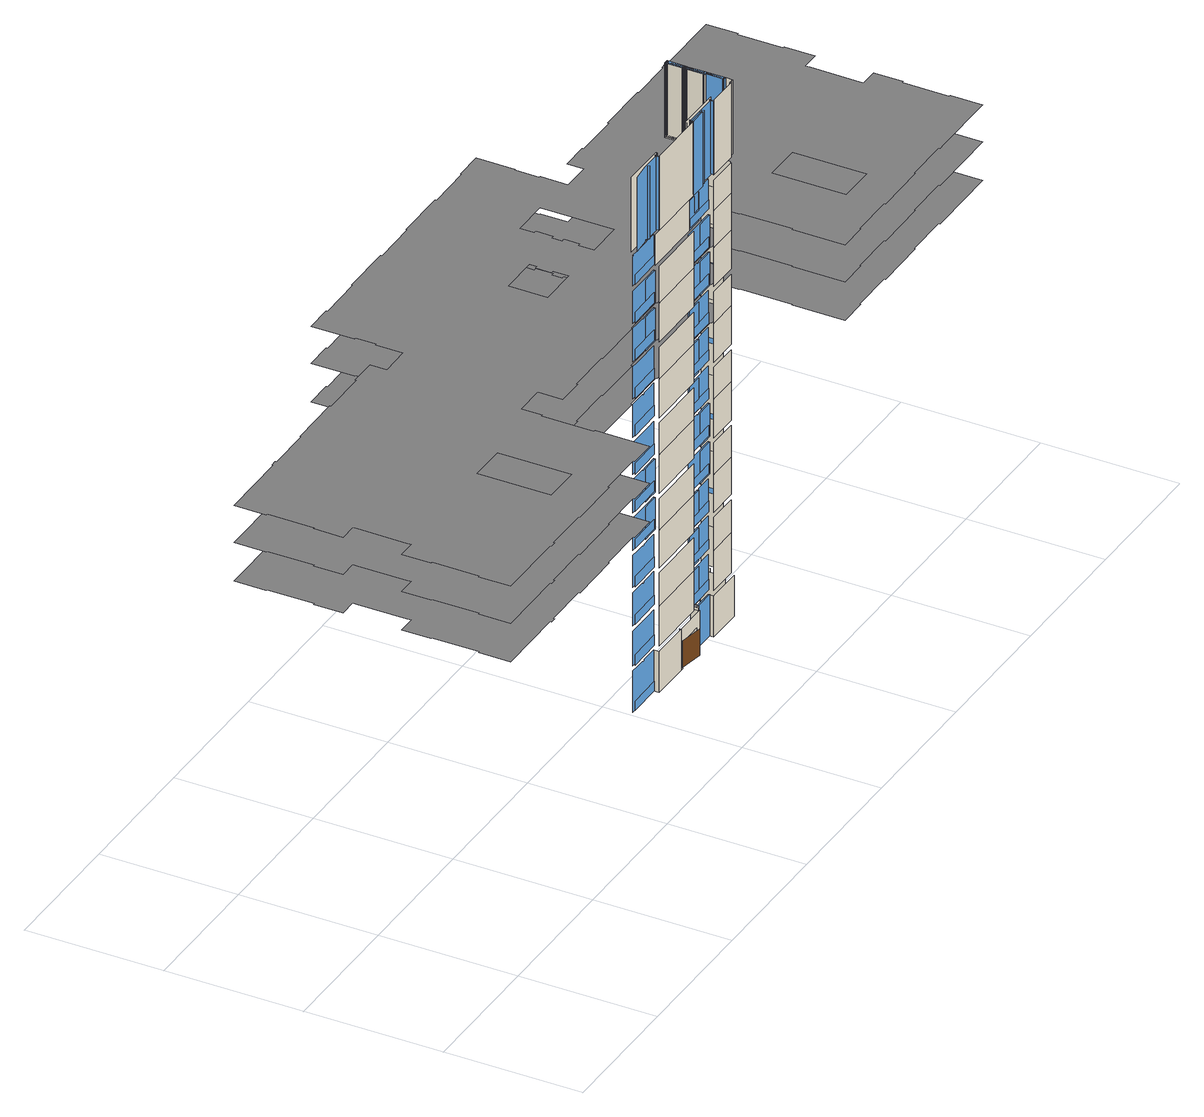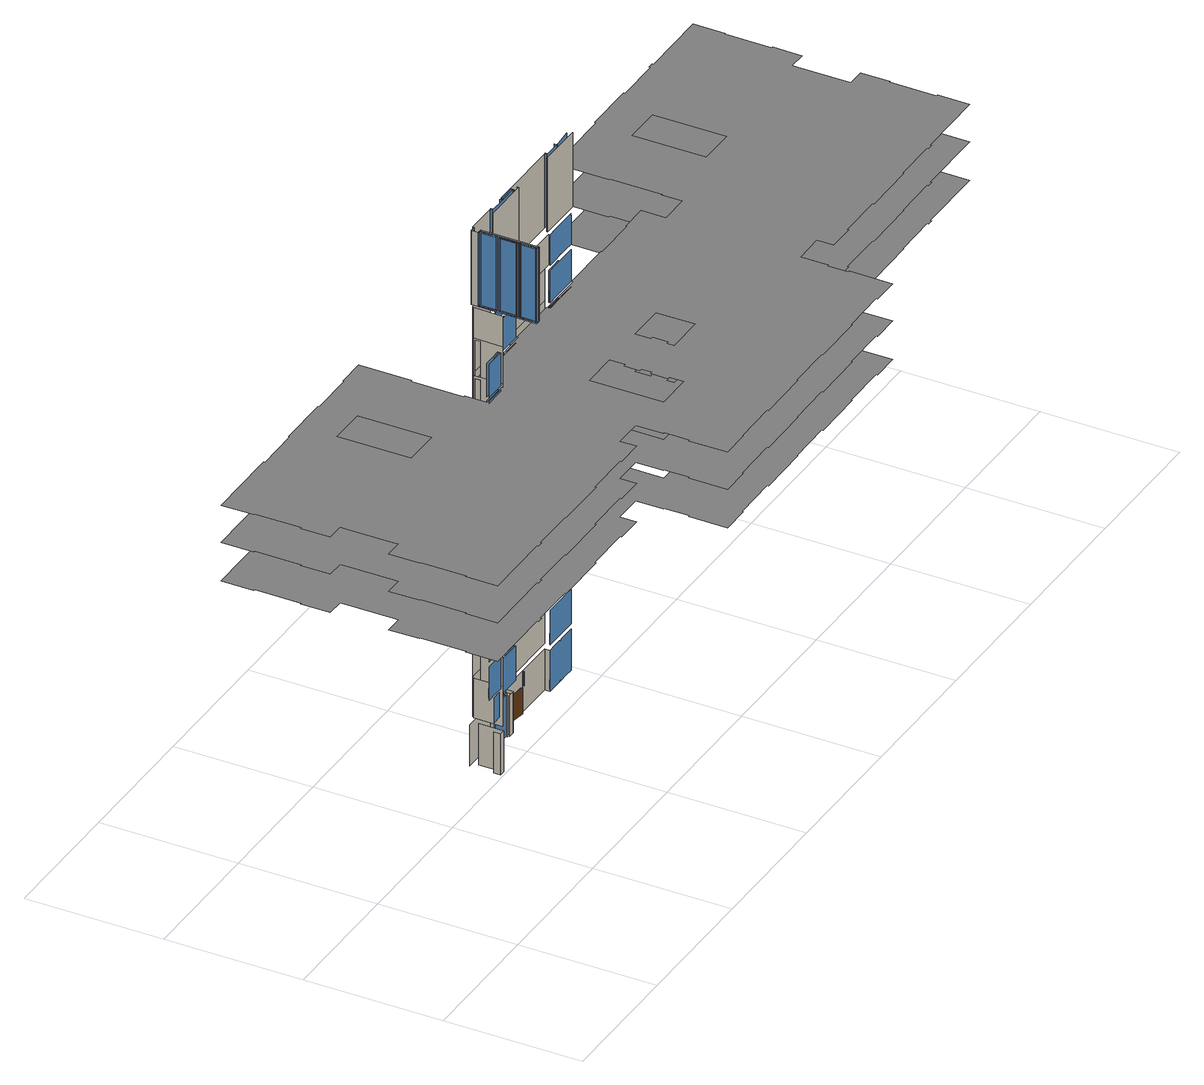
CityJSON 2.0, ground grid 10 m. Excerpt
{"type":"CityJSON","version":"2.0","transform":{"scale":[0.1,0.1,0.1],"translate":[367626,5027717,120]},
"CityObjects":{
"building1":{"type":"Building","attributes":{"name":"GLENGARRY HOUSE"},"geometry":[{"type":"MultiSurface","lod":"3","boundaries":[[[0,1,2,3,4,5,6,7,8,9,10,11]],[[12,13,14,15]],[[16,17,18,19]],[[20,21,22,23]],[[24,25,26,27]],[[28,29,30,31]],[[32,33,34,35]],[[36,37,38,39]],[[40,41,42,43]],[[44,45,46,47]],[[48,49,50,51]],[[52,53,54,55]],[[56,57,58,59]],[[4,9,60,61]],[[62,63,64,65,66,67,68,69,70,71,72,73,74,75,76,77,78,79,80,81,82,83,84,85]],[[86,87,88,89,90,91,92,93,94,95,96,97,98,99,100,101]],[[102,103,104,105,106,107,108,109,110,111,112,113,114,115,116,117,118,119,120,121,122,123,124,125]],[[126,127,128,129,130,131,132,133,134,135,136,137,138,139,140,141,142,143,144,145,146,147,148,149]],[[150,151,152,153,154,155,156,157,158,159,160,161,162,163,164,165,166,167,168,169]],[[170,171,172,173,174,175,176,177,178,179,180,181,182,183,184,185,186,187,188,189]],[[190,191,192,193,194,195,196,197,198,199,200,201,202,203,204,205,206,207,208,209,210,211,212,213]],[[214,215,216,217,218,219,220,221,222,223,224,225,226,227,228,229]],[[230,231,232,233,234,235,236,237,238,239,240,241,242,243,244,245]],[[246,247,248,249,250,251,252,253,254,255,256,257,258,259,260,261,262,263,264,265,266,267,268,269]],[[270,271,272,273,274,275,276,277,278,279,280,281,282,283,284,285]],[[286,287,288,289,290,291,292,293,294,295,296,297,298,299,300,301,302,301,303,304,303,305,306,307,308,309,310,311]],[[9,4,312,61,60,313]],[[314,315,316,317]],[[318,319,320,321,322,323,324,325,326,30,29,327,328,329,330,331,332]],[[333,334,335,336,337,338,339,340,341,342,34,33,343,344,345,346,347,348]],[[349,350,351,352,353,354,355,356,357,358,50,49,359,360,361,362,363,364]],[[365,366,367,368,369,370,369,54,53,371,372,373,374,375]],[[376,377,378,379]],[[8,7,380,381]],[[382,383,70,75]],[[8,6,384,385]],[[386,387,388,389,390,391,392,393,394,395,396,397,398,399,400,401,402,403,404,405,406,407,408,409,410,411,412,413,414,415,416,417,418,419,420,421,422,423,424,425,426,427,428,429,430,431,432,433,434,435,436,437,438,439,440,441,442,443,444,445,446,447,448,449,450,451,452,453,454,455,456,457,458,459,460,461,462,463,464,465,466,467,468,469,470,471,472,473,474,475,476,477,478,479,480,481,482,483,484,485,486,487,488,489,490,491,492,493,494,495,496,497,498,499,500,501,502,503,504,505,506,507,508,509,510,511,512],[513,514,515,516],[517,518,519,520],[521,522,523,524,525,526,527,528],[529,530,531,532,533,534,535,536,537,538,539,540]],[[541,542,543,544,545,546,547,548,549,550,551,552,553,554,555,556,557,558,559,560,561,562,563,564,565,566,567,568,569,570,571,572,573,574,575,576,577,578,579,580,581,582,583,584,585,586,587,588,589,590,591,592,593,594,595,596,597,598,599,600,601,602,603,604,605,606,607,608,609,610,611,612,613,614,615,616,617,618,619,620,621,622,623,624,625,626,627,628,629,630,631,632,633,634,635,636,637,638,639,640,641,642,643,644,645,646,647,648,649,650,651,652,653,654,655,656,657,658,659,660,661,662,663,664,665,666,667],[668,669,670,671],[672,673,674,675],[676,677,678,679,680,681,682,683],[684,685,686,687,688,689,690,691,692,693,694,695]],[[696,697,698,699,700,701,702,703,704,705,706,707,708,709,710,711,712,713,714,715,716,717,718,719,720,721,722,723,724,725,726,727,728,729,730,731,732,733,734,735,736,737,738,739,740,741,742,743,744,745,746,747,748,749,750,751,752,753,754,755,756,757,758,759,760,761,762,763,764,765,766,767,768,769,770,771,772,773,774,775,776,777,778,779,780,781,782,783,784,785,786,787,788,789,790,791,792,793,794,795,796,797,798,799,800,801,802,803,804,805,806,807,808,809,810,811,812,813,814,815,816,817,818,819,820,821,822],[823,824,825,826],[827,828,829,830],[831,832,833,834,835,836,837,838],[839,840,841,842,843,844,845,846,847,848,849,850]],[[851,852,314,317]],[[853,854,383,382]],[[855,856,857,858]],[[859,860,861,862]],[[863,864,865,866]],[[867,868,869,870]],[[871,872,873,874]],[[875,381,876,877]],[[856,878,879,857]],[[860,880,881,861]],[[864,882,883,865]],[[868,884,885,869]],[[872,886,887,873]],[[888,889,890,891]],[[892,893,894,853]],[[895,896,854,853,897,898,899,900]],[[901,902,903,904]],[[905,906,907,908]],[[909,877,876,910]],[[911,912,910,876,913,914]],[[915,916,917,912]],[[912,911,913,876]],[[918,914,910,919]],[[920,921,922,923,922,924,925,926,927,928,929,930,931,888,927,932,933]],[[934,935,936,937,938,939,940,939,938,937,941,942,943,944]],[[945,946,947,948,949,950,951,952,953,954,955,956,957,958,959,960,955,961,962]],[[963,964,965,966,967,968,969,970,971,972,973,974,973,972,971,975]],[[976,977,978,979,980,981,982,983,984,985,986,985,984,983,987]],[[988,989,990,991,992,993,994,995,996,997,998,999,1000,1001,1002,997,996,1003]],[[1004,1005,1006,1007,1008,1009,1010,1011,1012,1013,1014,1013,1012,1011,1015]],[[913,876,1016,1017,1018,877]],[[1019,1020,1021,1022]],[[1023,1024,1025,1026]],[[1027,1028,1029,1030]],[[1031,1032,1016,1017]],[[1033,1034,1035,1036]],[[1032,1031,918,1017,1016,919]],[[915,1037,1031,1038,1039,1040,1041,1042,1043,1032,912,911]],[[1034,1033,1044,1045]],[[937,1046,1047,938]],[[954,1048,1049,955]],[[971,1050,1051,972]],[[1052,1053,1054,1055]],[[1056,1057,1058,1059]],[[983,1060,1061,984]],[[996,1062,1063,997]],[[1011,1064,1065,1012]],[[1066,1067,1068,1069]],[[1070,1071,1072,1073]],[[926,1074,1075,927]],[[1038,1043,1076,1077]],[[1078,1079,1080,1081,1082,1083,1084,1085,1086,1087,1088,1089,1090,1091,1092,1093]],[[1094,1095,1096,1097,1098,1099,1100,1101,1102,1103,1104,1105,1106,1107,1108,1109,1110,1111,1112,1113]],[[1114,1115,1116,1117,1118,1119,1120,1121,1122,1123,1124,1125,1126,1127,1128,1129,1130,1131,1132,1133]],[[1134,1135,1136,1137,1138,1139,1140,1141,1142,1143,1144,1145,1146,1147,1148,1149]],[[1150,1151,1152,1153,1154,1155,1156,1157,1158,1159,1160,1161,1162,1163,1164,1165]],[[1166,1167,1168,1169,1170,1171,1172,1173,1174,1175,1176,1177,1178,1179,1180,1181,1182,1183,1184,1185,1186,1187,1188,1189]],[[1190,1191,1192,1193,1194,1195,1196,1197,1198,1199,1200,1201,1202,1203,1204,1205,1206,1207,1208,1209,1210,1211,1212,1213]],[[1214,1215,1216,1217,1218,1219,1220,1221,1222,1223,1224,1225,1226,1227,1228,1229,1230,1231,1232,1233,1234,1235,1236,1237]],[[1238,1239,1240,1241,1242,1243,1244,1245,1246,1247,1248,1249,1250,1251,1252,1253,1254,1255,1256,1257,1258,1259,1260,1261]],[[1262,1263,1264,1265,1266,1267,1268,1269,1270,1271,1272,1273,1274,1275,1276,1277]],[[1278,1279,1280,1281,1282,1283,1284,1285,1286,1287,1288,1289,1290,1291,1292,1293,1294,1293,1295,1296,1295,1297,1298,1299,1300,1301]],[[1302,905,908,1303]],[[1304,1033,1305,1306,1307,1308,1034,1309]],[[1310,1311,1309,1304]],[[1312,1313,1314,1315,1316,1317,1318,1319,1320,1054,1053,1321,1322,1323,1324,1325,1326]],[[1327,1328,1329,1330,1331,1332,1333,1334,1335,1336,1058,1057,1337,1338,1339,1340,1341,1342]],[[1343,1344,1345,1346,1347,1348,1349,1350,1351,1352,1068,1067,1353,1354,1355,1356,1357,1358]],[[1359,1360,1361,1362,1363,1364,1363,1072,1071,1365,1366,1367,1368,1369]],[[1370,1371,1372,1373,1374,1375,1376,1377]],[[1378,1379,1380,1381]],[[1042,1041,1382,1383,1384,1385]],[[1386,1387,1371,1374]],[[1042,1040,1388,1389]],[[1390,1391,1392,1393]],[[1394,1395,1396,1397]],[[1398,1399,1400,1401]],[[1402,1403,1404,1405]],[[1406,1407,1408,1409]],[[1410,1384,1411,1412]],[[1391,1413,1414,1392]],[[1395,1415,1416,1396]],[[1399,1417,1418,1400]],[[1403,1419,1420,1404]],[[1407,1421,1422,1408]],[[1421,1423,1424,1422]],[[1425,1426,1387,1386]],[[1427,1412,1411,1428]],[[1429,1430,1431,1432]],[[1433,1434,1435,1436,1437,737,1438,1439,1440,1441,1442,1443,1444,1445]],[[1446,1447,1448,1449,1450,1451,1452,1453,1454,1455,1456,1457,1458,1459]],[[1460,1461,1462,1463,1464,1465,1466,1467,1468,1469,1470,1471,1472,1473]],[[1474,1475,1476,1477,1478,427,1479,1480,1481,1482,1483,1484,1485,1486]],[[1487,1488,1489,1439,1438,1490,1491,1492,1493,1494,1441,1440]],[[1495,1496,1497,1498,1499,1500]],[[1501,1502,1503,1504]],[[1505,1506,1507,1508]],[[1509,1510,1492,1491]],[[1496,1511,1512,1513]],[[1452,1514,1515,1453]],[[1466,1516,1517,1467]],[[1479,1518,1519,1480]],[[1520,1521,1522,1523]],[[1507,1506,1520,1524]],[[1525,1526,1527,1528]],[[1522,1529,1530,1531,1532,1523]],[[1533,1534,1501,1504]],[[1535,1536,1537,1531,1532,1538]],[[1539,1540,1541,1542]],[[1543,1544,1545,1546]],[[1544,1543,1547,1546,1545,1548]],[[1549,1550,1533,1534]],[[1547,1548,1551,1552]],[[1529,1524,1553,1554,1555,1556,1557,1558,1559,1560,1561,1530]],[[1535,1520,1523,1532,1546,1562,1563,1564,1565,1566,1567,1543]],[[1521,1522,1531,1545,1568,1569,1570,1571,1572,1573,1544,1536]],[[1538,1547,1552,1574,1575,1576,1577,1578,1579,1580,1581,1551,1582,1583,1548,1537,1584,1585,1586,1587]],[[1567,1573,1568,1562]],[[1588,1589,1574,1590,1591,1581]],[[1566,1572,1569,1563]],[[1592,1593,1594,1595,1596,1597]],[[1598,1599,1600,1601]],[[1602,1603,1604,1605]],[[1606,1607,1608,1609]],[[1610,1611,1612,1613]],[[1614,1615,1616,1617]],[[1618,1619,1620,1621]],[[1558,1564,1539,1542]],[[1622,1623,1624,1625]],[[1571,1565,1576,1564,1570,1577]],[[1626,1627,1628,1629,1630,1631,1632,1633,1634,1635,1636,1637,1638,1639]],[[1640,1641,1642,1643,1644,1645,1646,1647,1648,1649]],[[1650,1651,1652,1653,1654,1655,1656,1657,1658,1659]],[[1660,1661,1662,1663]],[[1664,1665,1666,1667]],[[1668,1669,1670,1671]],[[1672,1673,1674,1675]],[[1676,1677,1678,1679,1680,1681,1682,1683,1684,1685,1686,1687,1688,1689]],[[1690,1691,1692,1693,1694,1695,1696,1697,1698,1699,1700,1701,1702,1703]],[[1704,1705,1706,1707,1708,1709,1710,1711,1712,1713]],[[1714,1715,1716,1717,1718,1719,1720,1721,1722,1723]],[[1724,1725,1726,1727,1728,1729,1730,1731,1732,1733,1734,1735,1736,1737]],[[1738,1739,1740,1741,1742,1743,1744,1745,1746,1747]],[[1748,1749,1750,1751,1752,1753,1754,1755,1756,1757,1758,1759,1760,1761]],[[1762,1763,1764,1765,1766,1767,1768,1769,1770,1771]],[[1772,1773,1774,1775,1776,1777,1778,1779,1780,1781,1782,1783]]],"semantics":{"surfaces":[{"type":"Window"},{"type":"WallSurface"},{"type":"GroundSurface"},{"type":"Door"}],"values":[0,0,0,0,0,0,0,0,0,0,0,0,0,0,0,0,0,0,0,0,0,0,0,0,0,0,0,1,0,0,0,0,0,0,1,1,2,2,2,1,1,1,1,1,1,1,1,1,1,1,1,1,1,1,1,3,1,1,0,1,0,0,0,0,0,0,0,0,0,0,1,1,1,0,1,0,0,1,0,0,0,0,0,0,0,0,0,0,0,0,0,0,0,0,0,0,0,0,0,0,0,1,0,0,0,0,0,0,0,0,0,1,1,1,1,1,1,1,1,1,1,1,1,1,1,1,1,1,1,1,1,1,1,1,1,1,1,1,1,1,1,0,1,0,0,1,0,1,0,0,1,0,0,0,0,0,0,0,0,0,0,0,0,0,0,0,1,0,0,0,0,0,0,0,0,0,0,0,0,0,0,0,0,0,0]}}]}
},
"vertices":[
[304,77,350],[304,77,349],[317,78,349],[317,78,350],[319,78,350],[319,78,349],[332,78,349],[332,78,350],[332,78,405],[319,78,405],[317,78,405],[304,77,405],[305,79,9],[331,79,9],[331,79,2],[305,79,2],[305,79,44],[331,79,44],[331,79,36],[305,79,36],[305,79,74],[331,79,74],[331,79,67],[305,79,67],[305,79,103],[331,79,103],[331,79,95],[305,79,95],[305,79,131],[331,79,131],[331,79,124],[305,79,124],[305,79,160],[331,79,160],[331,79,152],[305,79,152],[305,79,188],[331,79,188],[331,79,180],[305,79,180],[305,79,217],[331,79,217],[331,79,209],[305,79,209],[305,79,245],[331,79,245],[331,79,237],[305,79,237],[305,79,274],[331,79,274],[331,79,266],[305,79,266],[305,79,302],[331,79,302],[331,79,294],[305,79,294],[305,79,330],[331,79,330],[331,79,323],[305,79,323],[319,76,405],[319,76,350],[304,80,2],[304,80,1],[311,80,1],[317,80,1],[317,80,2],[319,80,2],[319,80,1],[325,80,1],[332,80,1],[332,80,2],[332,80,10],[332,80,22],[332,80,31],[332,80,32],[325,80,32],[319,80,32],[319,80,31],[317,80,31],[317,80,32],[311,80,32],[304,80,32],[304,80,31],[304,80,22],[304,80,10],[304,80,44],[304,80,36],[311,80,36],[317,80,36],[319,80,36],[325,80,36],[332,80,36],[332,80,44],[332,80,57],[332,80,62],[325,80,62],[319,80,62],[317,80,62],[311,80,62],[304,80,62],[304,80,57],[304,80,75],[304,80,67],[304,80,66],[311,80,66],[317,80,66],[317,80,67],[319,80,67],[319,80,66],[325,80,66],[332,80,66],[332,80,67],[332,80,75],[332,80,88],[332,80,90],[332,80,91],[325,80,91],[319,80,91],[319,80,90],[317,80,90],[317,80,91],[311,80,91],[304,80,91],[304,80,90],[304,80,88],[304,80,217],[304,80,209],[304,80,208],[311,80,208],[317,80,208],[317,80,209],[319,80,209],[319,80,208],[325,80,208],[332,80,208],[332,80,209],[332,80,217],[332,80,230],[332,80,232],[332,80,233],[325,80,233],[319,80,233],[319,80,232],[317,80,232],[317,80,233],[311,80,233],[304,80,233],[304,80,232],[304,80,230],[311,80,95],[317,80,95],[319,80,95],[325,80,95],[332,80,95],[332,80,103],[332,80,116],[332,80,118],[332,80,119],[325,80,119],[319,80,119],[319,80,118],[317,80,118],[317,80,119],[311,80,119],[304,80,119],[304,80,118],[304,80,116],[304,80,103],[304,80,95],[304,80,123],[311,80,123],[317,80,123],[317,80,124],[319,80,124],[319,80,123],[325,80,123],[332,80,123],[332,80,124],[332,80,132],[332,80,144],[332,80,147],[325,80,147],[319,80,147],[317,80,147],[311,80,147],[304,80,147],[304,80,144],[304,80,132],[304,80,124],[304,80,152],[304,80,151],[311,80,151],[317,80,151],[317,80,152],[319,80,152],[319,80,151],[325,80,151],[332,80,151],[332,80,152],[332,80,160],[332,80,173],[332,80,175],[332,80,176],[325,80,176],[319,80,176],[319,80,175],[317,80,175],[317,80,176],[311,80,176],[304,80,176],[304,80,175],[304,80,173],[304,80,160],[311,80,180],[317,80,180],[319,80,180],[325,80,180],[332,80,180],[332,80,188],[332,80,201],[332,80,204],[325,80,204],[319,80,204],[317,80,204],[311,80,204],[304,80,204],[304,80,201],[304,80,188],[304,80,180],[311,80,237],[317,80,237],[319,80,237],[325,80,237],[332,80,237],[332,80,245],[332,80,258],[332,80,261],[325,80,261],[319,80,261],[317,80,261],[311,80,261],[304,80,261],[304,80,258],[304,80,245],[304,80,237],[304,80,265],[311,80,265],[317,80,265],[317,80,266],[319,80,266],[319,80,265],[325,80,265],[332,80,265],[332,80,266],[332,80,274],[332,80,287],[332,80,289],[332,80,290],[325,80,290],[319,80,290],[319,80,289],[317,80,289],[317,80,290],[311,80,290],[304,80,290],[304,80,289],[304,80,287],[304,80,274],[304,80,266],[304,80,294],[311,80,294],[317,80,294],[319,80,294],[325,80,294],[332,80,294],[332,80,302],[332,80,315],[332,80,318],[325,80,318],[319,80,318],[317,80,318],[311,80,318],[304,80,318],[304,80,315],[304,80,302],[304,80,322],[311,80,322],[317,80,322],[317,80,323],[319,80,323],[319,80,322],[325,80,322],[332,80,322],[332,80,323],[332,80,331],[332,80,344],[331,80,344],[331,80,345],[332,80,345],[325,80,345],[319,80,345],[319,80,344],[317,80,345],[317,80,344],[311,80,345],[304,80,345],[305,80,345],[305,80,344],[304,80,344],[304,80,331],[304,80,323],[319,77,350],[319,77,405],[335,80,405],[302,80,405],[302,80,349],[335,80,349],[332,79,147],[332,79,144],[332,79,132],[332,79,124],[332,79,123],[325,79,123],[319,79,123],[319,79,124],[325,79,124],[325,79,131],[319,79,131],[319,79,132],[319,79,144],[319,79,147],[325,79,147],[332,79,176],[332,79,175],[332,79,173],[332,79,160],[332,79,152],[332,79,151],[325,79,151],[319,79,151],[319,79,152],[325,79,152],[325,79,160],[319,79,160],[319,79,173],[319,79,175],[319,79,176],[325,79,176],[332,79,290],[332,79,289],[332,79,287],[332,79,274],[332,79,266],[332,79,265],[325,79,265],[319,79,265],[319,79,266],[325,79,266],[325,79,274],[319,79,274],[319,79,287],[319,79,289],[319,79,290],[325,79,290],[332,79,318],[332,79,315],[332,79,302],[332,79,294],[325,79,294],[319,79,294],[325,79,302],[319,79,302],[319,79,315],[319,79,318],[325,79,318],[331,78,350],[331,78,405],[331,76,405],[331,76,350],[332,76,350],[332,76,405],[332,76,32],[332,76,1],[332,79,349],[332,79,405],[15,126,235],[15,123,235],[15,87,235],[15,84,235],[2,84,235],[2,63,235],[3,63,235],[3,29,235],[2,29,235],[2,6,235],[55,6,235],[55,5,235],[59,5,235],[59,6,235],[93,6,235],[93,5,235],[132,5,235],[132,6,235],[166,6,235],[166,5,235],[186,5,235],[186,44,235],[185,44,235],[185,82,235],[186,82,235],[186,97,235],[208,97,235],[208,79,235],[228,79,235],[228,80,235],[262,80,235],[262,79,235],[301,79,235],[301,80,235],[335,80,235],[335,79,235],[374,79,235],[374,80,235],[408,80,235],[408,79,235],[429,79,235],[429,98,235],[450,98,235],[450,82,235],[451,82,235],[451,44,235],[450,44,235],[450,6,235],[471,6,235],[471,7,235],[504,7,235],[504,6,235],[544,6,235],[544,7,235],[577,7,235],[577,6,235],[581,6,235],[634,6,235],[634,29,235],[633,29,235],[633,63,235],[634,63,235],[634,84,235],[621,84,235],[621,87,235],[621,123,235],[621,126,235],[634,126,235],[634,148,235],[633,148,235],[633,181,235],[634,181,235],[634,204,235],[581,204,235],[581,205,235],[577,205,235],[577,204,235],[544,204,235],[544,205,235],[504,205,235],[504,204,235],[470,204,235],[470,205,235],[450,205,235],[450,193,235],[429,193,235],[429,213,235],[428,213,235],[428,231,235],[429,231,235],[429,259,235],[408,259,235],[408,258,235],[374,258,235],[374,259,235],[335,259,235],[335,258,235],[301,258,235],[301,259,235],[262,259,235],[262,258,235],[228,258,235],[228,259,235],[208,259,235],[208,228,235],[209,228,235],[209,213,235],[208,213,235],[208,193,235],[186,193,235],[186,205,235],[166,205,235],[166,204,235],[132,204,235],[132,205,235],[92,205,235],[92,204,235],[59,204,235],[59,205,235],[55,205,235],[55,204,235],[2,204,235],[2,181,235],[3,181,235],[3,147,235],[2,147,235],[2,126,235],[134,86,235],[134,33,235],[107,33,235],[107,86,235],[502,86,235],[529,86,235],[529,33,235],[502,33,235],[336,171,235],[336,166,235],[334,166,235],[334,154,235],[336,154,235],[336,143,235],[308,143,235],[308,171,235],[397,196,235],[397,143,235],[370,143,235],[370,154,235],[372,154,235],[372,166,235],[370,166,235],[370,173,235],[372,173,235],[372,186,235],[370,186,235],[370,196,235],[15,126,264],[15,123,264],[15,87,264],[15,84,264],[2,84,264],[2,63,264],[3,63,264],[3,29,264],[2,29,264],[2,6,264],[55,6,264],[55,5,264],[59,5,264],[59,6,264],[93,6,264],[93,5,264],[132,5,264],[132,6,264],[166,6,264],[166,5,264],[186,5,264],[186,44,264],[185,44,264],[185,82,264],[186,82,264],[186,97,264],[208,97,264],[208,79,264],[228,79,264],[228,80,264],[262,80,264],[262,79,264],[301,79,264],[301,80,264],[335,80,264],[335,79,264],[374,79,264],[374,80,264],[408,80,264],[408,79,264],[429,79,264],[429,98,264],[450,98,264],[450,82,264],[451,82,264],[451,44,264],[450,44,264],[450,6,264],[471,6,264],[471,7,264],[504,7,264],[504,6,264],[544,6,264],[544,7,264],[577,7,264],[577,6,264],[581,6,264],[634,6,264],[634,29,264],[633,29,264],[633,63,264],[634,63,264],[634,84,264],[621,84,264],[621,87,264],[621,123,264],[621,126,264],[634,126,264],[634,148,264],[633,148,264],[633,181,264],[634,181,264],[634,204,264],[581,204,264],[581,205,264],[577,205,264],[577,204,264],[544,204,264],[544,205,264],[504,205,264],[504,204,264],[470,204,264],[470,205,264],[450,205,264],[450,193,264],[429,193,264],[429,213,264],[428,213,264],[428,231,264],[429,231,264],[429,259,264],[408,259,264],[408,258,264],[374,258,264],[374,259,264],[335,259,264],[335,258,264],[301,258,264],[301,259,264],[262,259,264],[262,258,264],[228,258,264],[228,259,264],[208,259,264],[208,228,264],[209,228,264],[209,213,264],[208,213,264],[208,193,264],[186,193,264],[186,205,264],[166,205,264],[166,204,264],[132,204,264],[132,205,264],[92,205,264],[92,204,264],[59,204,264],[59,205,264],[55,205,264],[55,204,264],[2,204,264],[2,181,264],[3,181,264],[3,147,264],[2,147,264],[2,126,264],[134,86,264],[134,33,264],[107,33,264],[107,86,264],[502,86,264],[529,86,264],[529,33,264],[502,33,264],[336,171,264],[336,166,264],[334,166,264],[334,154,264],[336,154,264],[336,143,264],[308,143,264],[308,171,264],[397,196,264],[397,143,264],[370,143,264],[370,154,264],[372,154,264],[372,166,264],[370,166,264],[370,173,264],[372,173,264],[372,186,264],[370,186,264],[370,196,264],[15,126,292],[15,123,292],[15,87,292],[15,84,292],[2,84,292],[2,63,292],[3,63,292],[3,29,292],[2,29,292],[2,6,292],[55,6,292],[55,5,292],[59,5,292],[59,6,292],[93,6,292],[93,5,292],[132,5,292],[132,6,292],[166,6,292],[166,5,292],[186,5,292],[186,44,292],[185,44,292],[185,82,292],[186,82,292],[186,97,292],[208,97,292],[208,79,292],[228,79,292],[228,80,292],[262,80,292],[262,79,292],[301,79,292],[301,80,292],[335,80,292],[335,79,292],[374,79,292],[374,80,292],[408,80,292],[408,79,292],[429,79,292],[429,98,292],[450,98,292],[450,82,292],[451,82,292],[451,44,292],[450,44,292],[450,6,292],[471,6,292],[471,7,292],[504,7,292],[504,6,292],[544,6,292],[544,7,292],[577,7,292],[577,6,292],[581,6,292],[634,6,292],[634,29,292],[633,29,292],[633,63,292],[634,63,292],[634,84,292],[621,84,292],[621,87,292],[621,123,292],[621,126,292],[634,126,292],[634,148,292],[633,148,292],[633,181,292],[634,181,292],[634,204,292],[581,204,292],[581,205,292],[577,205,292],[577,204,292],[544,204,292],[544,205,292],[504,205,292],[504,204,292],[470,204,292],[470,205,292],[450,205,292],[450,193,292],[429,193,292],[429,213,292],[428,213,292],[428,231,292],[429,231,292],[429,259,292],[408,259,292],[408,258,292],[374,258,292],[374,259,292],[335,259,292],[335,258,292],[301,258,292],[301,259,292],[262,259,292],[262,258,292],[228,258,292],[228,259,292],[208,259,292],[208,228,292],[209,228,292],[209,213,292],[208,213,292],[208,193,292],[186,193,292],[186,205,292],[166,205,292],[166,204,292],[132,204,292],[132,205,292],[92,205,292],[92,204,292],[59,204,292],[59,205,292],[55,205,292],[55,204,292],[2,204,292],[2,181,292],[3,181,292],[3,147,292],[2,147,292],[2,126,292],[134,86,292],[134,33,292],[107,33,292],[107,86,292],[502,86,292],[529,86,292],[529,33,292],[502,33,292],[336,171,292],[336,166,292],[334,166,292],[334,154,292],[336,154,292],[336,143,292],[308,143,292],[308,171,292],[397,196,292],[397,143,292],[370,143,292],[370,154,292],[372,154,292],[372,166,292],[370,166,292],[370,173,292],[372,173,292],[372,186,292],[370,186,292],[370,196,292],[335,79,349],[335,79,405],[361,76,32],[361,76,1],[332,76,36],[332,76,66],[378,76,66],[378,76,36],[332,76,95],[332,76,123],[378,76,123],[378,76,95],[332,76,151],[332,76,180],[378,76,180],[378,76,151],[332,76,208],[332,76,237],[378,76,237],[378,76,208],[332,76,265],[332,76,294],[378,76,294],[378,76,265],[332,76,349],[378,76,405],[378,76,349],[332,76,91],[378,76,91],[332,76,147],[378,76,147],[332,76,204],[378,76,204],[332,76,261],[378,76,261],[332,76,322],[378,76,322],[378,79,322],[378,79,345],[332,79,345],[332,79,322],[361,76,21],[361,77,21],[361,77,32],[363,76,21],[363,76,1],[386,76,32],[386,76,1],[383,76,1],[383,76,21],[363,77,1],[363,77,21],[382,74,21],[382,74,1],[374,80,405],[374,79,405],[374,79,349],[374,80,349],[378,77,349],[378,77,405],[378,78,350],[378,78,405],[378,76,350],[378,77,350],[378,78,349],[378,79,349],[378,79,405],[390,77,350],[390,77,405],[384,79,344],[384,79,331],[390,79,331],[390,79,344],[390,79,330],[384,79,330],[378,79,330],[378,79,323],[384,79,323],[390,79,323],[390,79,322],[384,79,322],[378,79,331],[378,79,344],[390,79,57],[390,79,44],[384,79,44],[378,79,44],[378,79,36],[384,79,36],[390,79,36],[378,79,57],[378,79,62],[384,79,62],[390,79,62],[378,79,90],[378,79,91],[384,79,91],[390,79,91],[390,79,90],[390,79,88],[390,79,75],[390,79,74],[384,79,74],[378,79,74],[378,79,67],[384,79,67],[390,79,67],[390,79,66],[384,79,66],[378,79,66],[378,79,75],[378,79,88],[378,79,118],[378,79,119],[384,79,119],[390,79,119],[390,79,118],[390,79,116],[390,79,103],[384,79,103],[378,79,103],[378,79,95],[384,79,95],[390,79,95],[378,79,116],[378,79,204],[384,79,204],[390,79,204],[390,79,201],[390,79,189],[390,79,188],[384,79,188],[378,79,188],[378,79,180],[384,79,180],[390,79,180],[378,79,201],[378,79,232],[378,79,233],[384,79,233],[390,79,233],[390,79,232],[390,79,230],[390,79,217],[384,79,217],[378,79,217],[378,79,209],[384,79,209],[390,79,209],[390,79,208],[384,79,208],[378,79,208],[378,79,230],[378,79,261],[384,79,261],[390,79,261],[390,79,258],[390,79,246],[390,79,245],[384,79,245],[378,79,245],[378,79,237],[384,79,237],[390,79,237],[378,79,258],[390,76,405],[390,76,350],[390,76,349],[385,82,32],[385,77,32],[385,77,1],[385,82,1],[388,81,32],[388,81,1],[388,78,1],[388,78,32],[390,82,32],[386,82,32],[386,82,1],[390,82,1],[390,78,350],[390,78,405],[391,79,32],[391,79,1],[388,79,1],[388,79,32],[390,78,349],[392,78,350],[392,78,349],[405,78,349],[405,78,350],[405,78,405],[392,78,405],[391,81,32],[391,81,1],[404,79,44],[404,79,36],[404,79,74],[404,79,67],[404,79,103],[404,79,95],[378,79,131],[404,79,131],[404,79,124],[378,79,124],[378,79,160],[404,79,160],[404,79,152],[378,79,152],[404,79,188],[404,79,180],[404,79,217],[404,79,209],[404,79,245],[404,79,237],[378,79,274],[404,79,274],[404,79,266],[378,79,266],[378,79,302],[404,79,302],[404,79,294],[378,79,294],[404,79,330],[404,79,323],[392,76,405],[392,76,350],[378,80,44],[378,80,36],[384,80,36],[390,80,36],[392,80,36],[399,80,36],[405,80,36],[405,80,44],[405,80,57],[405,80,62],[399,80,62],[392,80,62],[390,80,62],[384,80,62],[378,80,62],[378,80,57],[384,80,95],[390,80,95],[392,80,95],[399,80,95],[405,80,95],[405,80,103],[405,80,116],[405,80,118],[405,80,119],[399,80,119],[392,80,119],[392,80,118],[390,80,118],[390,80,119],[384,80,119],[378,80,119],[378,80,118],[378,80,116],[378,80,103],[378,80,95],[378,80,123],[384,80,123],[390,80,123],[390,80,124],[392,80,124],[392,80,123],[399,80,123],[405,80,123],[405,80,124],[405,80,132],[405,80,144],[405,80,147],[399,80,147],[392,80,147],[390,80,147],[384,80,147],[378,80,147],[378,80,144],[378,80,132],[378,80,124],[384,80,180],[390,80,180],[392,80,180],[399,80,180],[405,80,180],[405,80,188],[405,80,201],[405,80,204],[399,80,204],[392,80,204],[390,80,204],[384,80,204],[378,80,204],[378,80,201],[378,80,188],[378,80,180],[384,80,237],[390,80,237],[392,80,237],[399,80,237],[405,80,237],[405,80,245],[405,80,258],[405,80,261],[399,80,261],[392,80,261],[390,80,261],[384,80,261],[378,80,261],[378,80,258],[378,80,245],[378,80,237],[378,80,265],[384,80,265],[390,80,265],[390,80,266],[392,80,266],[392,80,265],[399,80,265],[405,80,265],[405,80,266],[405,80,274],[405,80,287],[405,80,289],[405,80,290],[399,80,290],[392,80,290],[392,80,289],[390,80,289],[390,80,290],[384,80,290],[378,80,290],[378,80,289],[378,80,287],[378,80,274],[378,80,266],[378,80,75],[378,80,67],[378,80,66],[384,80,66],[390,80,66],[390,80,67],[392,80,67],[392,80,66],[399,80,66],[405,80,66],[405,80,67],[405,80,75],[405,80,88],[405,80,90],[405,80,91],[399,80,91],[392,80,91],[392,80,90],[390,80,90],[390,80,91],[384,80,91],[378,80,91],[378,80,90],[378,80,88],[378,80,152],[378,80,151],[384,80,151],[390,80,151],[390,80,152],[392,80,152],[392,80,151],[399,80,151],[405,80,151],[405,80,152],[405,80,160],[405,80,173],[405,80,175],[405,80,176],[399,80,176],[392,80,176],[392,80,175],[390,80,175],[390,80,176],[384,80,176],[378,80,176],[378,80,175],[378,80,173],[378,80,160],[378,80,217],[378,80,209],[378,80,208],[384,80,208],[390,80,208],[390,80,209],[392,80,209],[392,80,208],[399,80,208],[405,80,208],[405,80,209],[405,80,217],[405,80,230],[405,80,232],[405,80,233],[399,80,233],[392,80,233],[392,80,232],[390,80,232],[390,80,233],[384,80,233],[378,80,233],[378,80,232],[378,80,230],[378,80,294],[384,80,294],[390,80,294],[392,80,294],[399,80,294],[405,80,294],[405,80,302],[405,80,315],[405,80,318],[399,80,318],[392,80,318],[390,80,318],[384,80,318],[378,80,318],[378,80,315],[378,80,302],[378,80,322],[384,80,322],[390,80,322],[390,80,323],[392,80,323],[392,80,322],[399,80,322],[405,80,322],[405,80,323],[405,80,331],[405,80,344],[404,80,344],[404,80,345],[405,80,345],[399,80,345],[392,80,345],[392,80,344],[390,80,345],[390,80,344],[384,80,345],[378,80,345],[378,80,344],[378,80,331],[378,80,323],[408,80,405],[408,80,349],[391,79,31],[405,79,32],[405,79,31],[405,79,2],[405,79,1],[391,79,2],[404,79,31],[404,79,2],[405,79,147],[405,79,144],[405,79,132],[405,79,124],[405,79,123],[399,79,123],[392,79,123],[392,79,124],[399,79,124],[399,79,131],[392,79,131],[392,79,132],[392,79,144],[392,79,147],[399,79,147],[405,79,176],[405,79,175],[405,79,173],[405,79,160],[405,79,152],[405,79,151],[399,79,151],[392,79,151],[392,79,152],[399,79,152],[399,79,160],[392,79,160],[392,79,173],[392,79,175],[392,79,176],[399,79,176],[405,79,290],[405,79,289],[405,79,287],[405,79,274],[405,79,266],[405,79,265],[399,79,265],[392,79,265],[392,79,266],[399,79,266],[399,79,274],[392,79,274],[392,79,287],[392,79,289],[392,79,290],[399,79,290],[405,79,318],[405,79,315],[405,79,302],[405,79,294],[399,79,294],[392,79,294],[399,79,302],[392,79,302],[392,79,315],[392,79,318],[399,79,318],[391,80,1],[405,80,1],[405,80,2],[405,80,31],[405,80,32],[391,80,32],[391,80,31],[391,80,2],[404,78,350],[404,78,405],[404,76,405],[404,76,350],[405,77,350],[405,76,350],[405,76,405],[405,77,405],[405,76,32],[405,76,1],[405,79,349],[405,79,405],[405,76,36],[405,76,66],[428,76,66],[428,76,36],[405,76,95],[405,76,123],[428,76,123],[428,76,95],[405,76,151],[405,76,180],[428,76,180],[428,76,151],[405,76,208],[405,76,237],[428,76,237],[428,76,208],[405,76,265],[405,76,294],[428,76,294],[428,76,265],[405,76,349],[428,76,405],[428,76,349],[405,76,91],[428,76,91],[405,76,147],[428,76,147],[405,76,204],[428,76,204],[405,76,261],[428,76,261],[405,76,322],[428,76,322],[405,76,345],[428,76,345],[432,76,32],[432,76,1],[428,77,349],[428,77,405],[429,77,405],[430,77,405],[430,77,349],[429,77,349],[429,78,291],[429,78,292],[429,82,292],[429,82,265],[429,98,265],[429,98,294],[429,82,294],[429,78,294],[429,77,294],[429,77,292],[429,77,291],[429,77,265],[429,78,265],[429,78,120],[429,78,121],[429,82,121],[429,82,95],[429,98,95],[429,98,121],[429,98,123],[429,82,123],[429,78,123],[429,77,123],[429,77,121],[429,77,120],[429,77,95],[429,78,95],[429,78,177],[429,78,178],[429,82,178],[429,82,151],[429,98,151],[429,98,178],[429,98,180],[429,82,180],[429,78,180],[429,77,180],[429,77,178],[429,77,177],[429,77,151],[429,78,151],[429,78,234],[429,78,235],[429,82,235],[429,82,208],[429,98,208],[429,98,237],[429,82,237],[429,78,237],[429,77,237],[429,77,235],[429,77,234],[429,77,208],[429,78,208],[429,78,319],[429,78,321],[429,82,321],[429,98,321],[429,98,322],[429,77,322],[429,77,321],[429,77,319],[429,98,36],[429,98,66],[429,79,66],[429,77,66],[429,77,36],[429,79,36],[428,98,32],[428,80,32],[428,80,1],[428,98,1],[431,77,405],[432,77,405],[432,77,349],[431,77,349],[429,98,345],[429,77,345],[429,98,91],[429,82,91],[429,82,66],[429,98,147],[429,82,147],[429,98,204],[429,82,204],[429,98,261],[429,82,261],[432,82,405],[432,82,350],[430,82,350],[430,82,405],[432,82,349],[432,83,350],[432,83,405],[430,83,405],[430,83,350],[430,82,349],[430,95,349],[430,95,350],[430,95,405],[432,98,1],[432,98,32],[432,95,405],[432,95,350],[431,95,350],[431,95,405],[429,124,405],[429,82,405],[429,82,349],[429,124,349],[432,97,405],[432,97,350],[430,97,350],[430,97,405],[431,97,405],[431,97,350],[432,93,32],[432,93,1],[431,109,350],[431,109,405],[432,95,349],[432,97,349],[432,109,349],[432,111,349],[432,124,349],[430,124,349],[430,111,349],[430,109,349],[430,97,349],[430,109,405],[430,111,405],[430,124,405],[432,124,405],[432,111,405],[432,109,405],[430,109,350],[430,111,350],[430,124,350],[432,124,350],[432,111,350],[432,109,350],[431,110,405],[431,111,405],[431,124,405],[431,124,350],[431,124,349],[431,111,349],[431,111,350],[431,110,350],[431,109,349],[431,97,349],[431,95,349],[431,82,349],[431,82,350],[431,82,405],[432,110,350],[432,110,405],[430,110,405],[430,110,350],[432,112,350],[432,112,405],[431,112,405],[430,112,405],[430,112,350],[431,112,350],[432,97,274],[432,97,290],[439,97,290],[439,97,274],[432,97,302],[432,97,319],[439,97,319],[439,97,302],[432,97,217],[432,97,233],[439,97,233],[439,97,217],[432,97,160],[432,97,176],[439,97,176],[439,97,160],[432,97,103],[432,97,120],[439,97,120],[439,97,103],[432,97,44],[432,97,63],[439,97,63],[439,97,44],[432,123,405],[432,123,350],[430,123,350],[430,123,405],[432,96,291],[439,96,291],[447,96,291],[447,96,290],[447,96,287],[447,96,274],[447,96,266],[447,96,265],[439,96,265],[432,96,265],[432,96,266],[432,96,274],[432,96,287],[432,96,290],[439,96,319],[447,96,319],[447,96,315],[447,96,302],[447,96,294],[439,96,294],[432,96,294],[432,96,302],[432,96,315],[432,96,319],[439,96,261],[447,96,261],[447,96,258],[447,96,245],[447,96,237],[439,96,237],[432,96,237],[432,96,245],[432,96,258],[432,96,261],[432,97,245],[432,97,237],[446,97,237],[446,97,245],[432,97,188],[432,97,180],[446,97,180],[446,97,188],[432,97,131],[432,97,124],[446,97,124],[446,97,131],[432,97,74],[432,97,67],[446,97,67],[446,97,74],[432,98,66],[439,98,66],[447,98,66],[447,98,67],[447,98,75],[447,98,88],[447,98,90],[447,98,91],[439,98,91],[432,98,91],[432,98,90],[432,98,88],[432,98,75],[432,98,67],[432,98,274],[432,98,266],[432,98,265],[439,98,265],[447,98,265],[447,98,266],[447,98,274],[447,98,287],[447,98,290],[447,98,291],[439,98,291],[432,98,291],[432,98,290],[432,98,287],[432,98,294],[439,98,294],[447,98,294],[447,98,302],[447,98,315],[447,98,319],[439,98,319],[432,98,319],[432,98,315],[432,98,302],[432,98,245],[432,98,237],[439,98,237],[447,98,237],[447,98,245],[447,98,258],[447,98,261],[439,98,261],[432,98,261],[432,98,258],[432,98,209],[432,98,208],[439,98,208],[447,98,208],[447,98,209],[447,98,217],[447,98,230],[447,98,233],[447,98,234],[439,98,234],[432,98,234],[432,98,233],[432,98,230],[432,98,217],[432,98,188],[432,98,180],[439,98,180],[447,98,180],[447,98,188],[447,98,201],[447,98,204],[439,98,204],[432,98,204],[432,98,201],[432,98,160],[432,98,152],[432,98,151],[439,98,151],[447,98,151],[447,98,152],[447,98,160],[447,98,173],[447,98,176],[447,98,177],[439,98,177],[432,98,177],[432,98,176],[432,98,173],[432,98,103],[432,98,95],[439,98,95],[447,98,95],[447,98,103],[447,98,116],[447,98,120],[439,98,120],[432,98,120],[432,98,116],[432,98,132],[432,98,124],[432,98,123],[439,98,123],[447,98,123],[447,98,124],[447,98,132],[447,98,144],[447,98,147],[439,98,147],[432,98,147],[432,98,144]
]}
